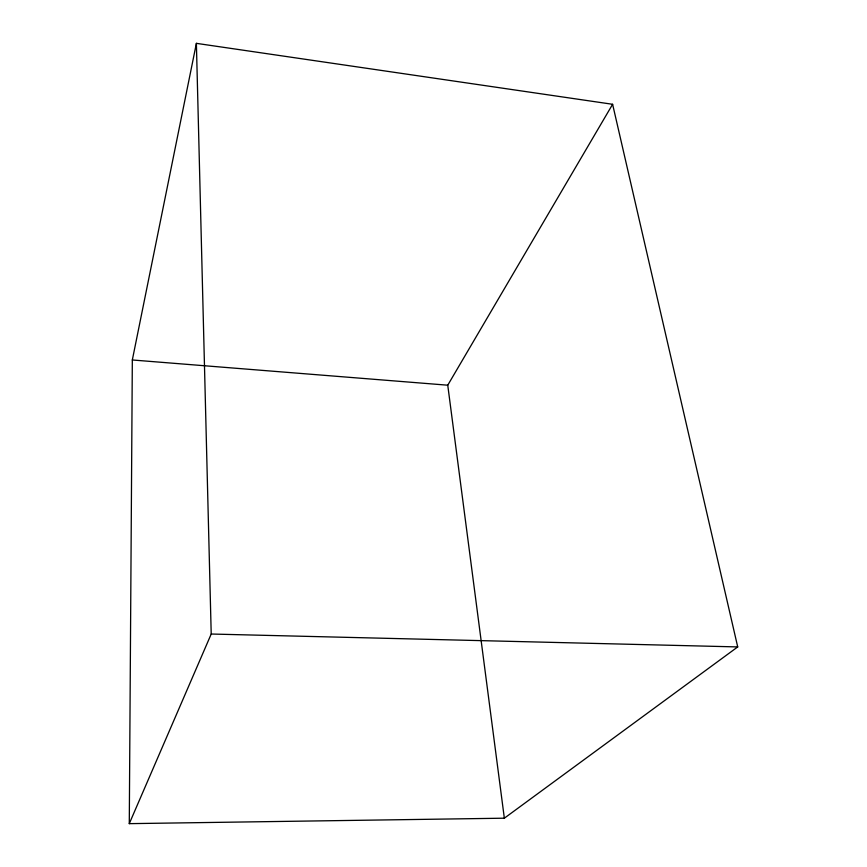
<?xml version="1.0" encoding="UTF-8"?>
<svg xmlns="http://www.w3.org/2000/svg" width="867" height="867" viewBox="0 0 867 867"><rect width="100%" height="100%" fill="white"/><g stroke="black" fill="none" stroke-linecap="round" stroke-linejoin="round"><path stroke-width="1.3" d="M129.281 823.65L132.326 359.978L196.386 43.35L612.611 104.289L737.719 646.923L504.345 818.188L129.281 823.65L211.212 634.026L196.386 43.35M504.345 818.188L447.751 385.197L612.611 104.289M211.212 634.026L737.719 646.923M132.326 359.978L447.751 385.197"/></g></svg>
